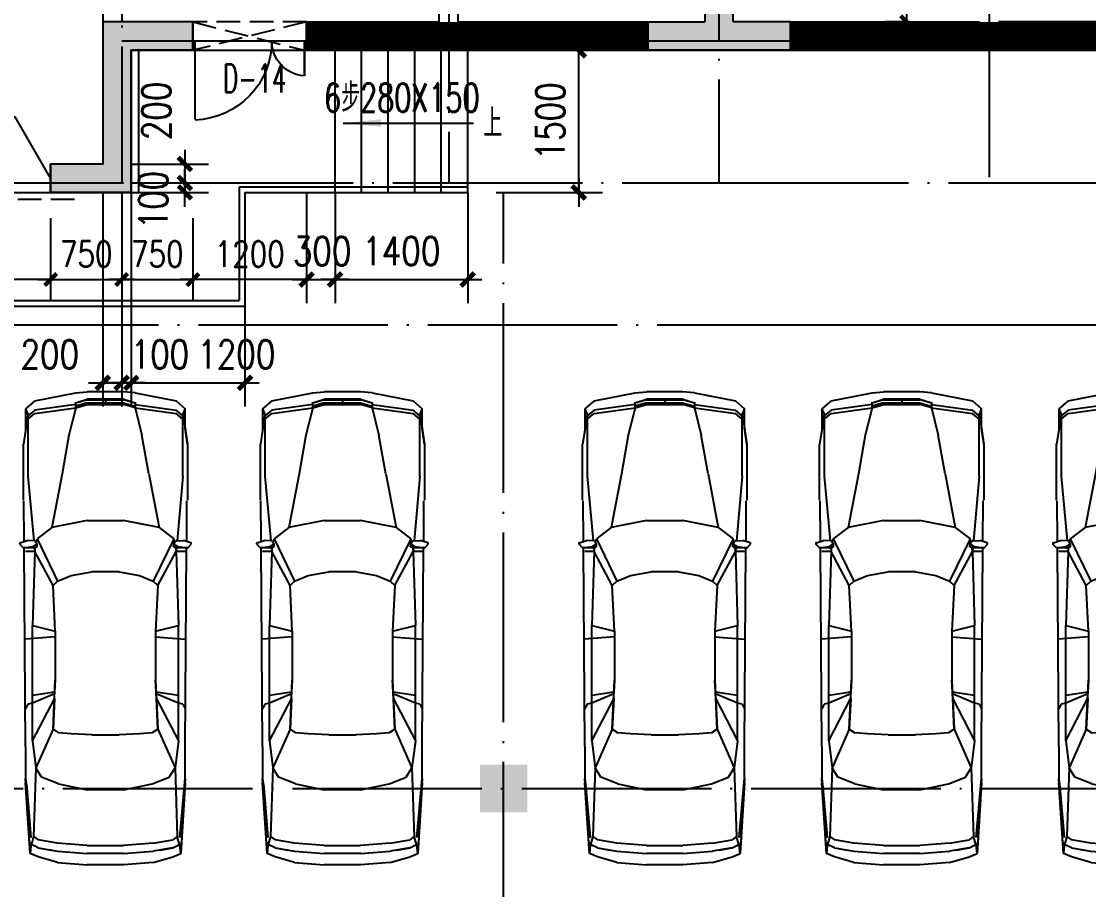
# Model space of a CAD drawing. Extents: x 634182 to 802382, y -1101880 to -864080.
# Drawn here: x 738375 to 749634, y -909933 to -900771 of the extents above; entities that cross this region are included whole.
import ezdxf
from ezdxf.enums import TextEntityAlignment as Align

# ---------------------------------------------------------------- set-up
doc = ezdxf.new("R2010")
doc.units = 0
doc.header["$LTSCALE"] = 1000
doc.header["$MEASUREMENT"] = 0
doc.linetypes.add('DASH', pattern=[0.35, 0.25, -0.1])
doc.linetypes.add('DOTE', pattern=[2.42, 2, -0.2, 0.02, -0.2])
doc.layers.get('0').update_dxf_attribs({"linetype": 'CONTINUOUS'})
doc.layers.get('DEFPOINTS').update_dxf_attribs({"linetype": 'CONTINUOUS'})
for name, color, linetype in [('210', 4, 'CONTINUOUS'), ('COLUMN', 7, 'CONTINUOUS'), ('DOTE', 1, 'DOTE'), ('LU', 4, 'CONTINUOUS'), ('MC', 4, 'CONTINUOUS'), ('PUB_DIM', 3, 'CONTINUOUS'), ('PUB_TEXT', 7, 'CONTINUOUS'), ('STAIR', 2, 'CONTINUOUS'), ('WALL', 191, 'CONTINUOUS'), ('WINDOW', 2, 'CONTINUOUS'), ('防火分區线', 2, 'CONTINUOUS')]:
    doc.layers.add(name, color=color, linetype=linetype)
doc.styles.add('_Z', font='romans', dxfattribs={"width": 0.7, "bigfont": 'Z'})
doc.styles.add('DIM_FONT', font='simplex.shx', dxfattribs={"width": 0.8})
doc.styles.add('Z', font='romans', dxfattribs={"width": 0.8, "bigfont": 'z'})
doc.dimstyles.new('DIMN', dxfattribs={"dimtxt": 300, "dimasz": 1, "dimexe": 250, "dimexo": 300, "dimgap": 150, "dimtad": 1, "dimdec": 0, "dimzin": 0, "dimdsep": 46, "dimtxsty": 'DIM_FONT', "dimblk": '_DIMX', "dimblk1": '_DIMX', "dimblk2": '_DIMX', "dimcen": 2.5, "dimclrt": 7, "dimadec": 0, "dimazin": 0, "dimtfac": 1, "dimtdec": 0, "dimtix": 1, "dimtmove": 2, "dimatfit": 3, "dimldrblk": '_DIMX', "dimfxl": 0, "dimtolj": 1, "dimtzin": 0, "dimarcsym": 0})
doc.dimstyles.new('DIMN90', dxfattribs={"dimscale": 0.9, "dimtxt": 300, "dimasz": 1, "dimexe": 250, "dimexo": 300, "dimgap": 150, "dimtad": 1, "dimdec": 0, "dimdsep": 46, "dimtxsty": 'DIM_FONT', "dimblk": '_DIMX', "dimcen": 2.5, "dimclrt": 7, "dimadec": 0, "dimazin": 0, "dimtfac": 1, "dimtdec": 0, "dimtix": 1, "dimtmove": 2, "dimatfit": 3, "dimldrblk": '_DIMX', "dimfxl": 0, "dimtolj": 1, "dimarcsym": 0})

# ---------------------------------------------------------------- blocks, each defined once
blk = doc.blocks.new('_FZH')
blk.add_solid([(-0.5, -0.5), (0.5, -0.5), (-0.5, 0.5), (0.5, 0.5)])
blk = doc.blocks.new('M_F27')
for p, q in [((-2426, 736), (-2389, 824)), ((-2389, 824), (-1610, 874)), ((-2389, 824), (-1560, 874)), ((-2264, 812), (-2389, 824)), ((-1560, 874), (-2212, 815)), ((-1660, 862), (-2208, 815)), ((-1560, 874), (-1660, 862)), ((-1617, 869), (-1620, 866)), ((-1208, 874), (-1610, 874)), ((-1208, 874), (980, 889)), ((-743, 849), (-793, 874)), ((-730, 799), (-743, 849)), ((-2, 547), (-27, 877)), ((941, 773), (941, 874)), ((980, 902), (995, 790)), ((980, 790), (980, 898)), ((984, 905), (1020, 939)), ((1036, 935), (1062, 857)), ((1051, 889), (1497, 893)), ((1057, 776), (1062, 857)), ((1770, 849), (1058, 784)), ((1506, 899), (2121, 899)), ((2461, 849), (1770, 849)), ((2272, 876), (2121, 899)), ((2272, 876), (2272, 874)), ((2437, 851), (2272, 876)), ((2511, 874), (2287, 874)), ((2398, 849), (2461, 773)), ((2437, 850), (2433, 851)), ((2498, 773), (2436, 849)), ((2511, 874), (2450, 850)), ((2599, 773), (2511, 874)), ((-2489, 522), (-2426, 736)), ((-2326, 736), (-2364, 522)), ((-2326, 736), (-2351, 596)), ((-2326, 736), (-2288, 811)), ((-2200, 786), (-2288, 811)), ((-2276, 522), (-2238, 736)), ((-2200, 786), (-2238, 736)), ((-2208, 815), (-2211, 814)), ((-1446, 761), (-2200, 786)), ((-1547, 698), (-1446, 761)), ((-1145, 799), (-1446, 761)), ((-1019, 572), (-1446, 761)), ((-1145, 799), (-682, 557)), ((-1145, 799), (124, 799)), ((-630, 555), (-730, 799)), ((-642, 799), (-605, 554)), ((124, 799), (61, 547)), ((941, 773), (124, 799)), ((564, 572), (941, 773)), ((1079, 748), (614, 522)), ((983, 777), (941, 773)), ((941, 773), (987, 765)), ((995, 790), (980, 790)), ((980, 790), (992, 746)), ((992, 746), (1021, 747)), ((995, 790), (1022, 746)), ((1022, 748), (995, 790)), ((1021, 747), (1022, 748)), ((1053, 768), (1022, 746)), ((1036, 756), (1079, 748)), ((1204, 585), (1079, 748)), ((2461, 773), (2523, 321)), ((2561, 321), (2498, 773)), ((2599, 773), (2687, 321)), ((-2351, 594), (-2351, 596)), ((-1622, 510), (-1547, 698)), ((-2489, 522), (-2514, 196)), ((-2364, 522), (-2389, 196)), ((-2301, 196), (-2276, 522)), ((-1622, 510), (-1685, 196)), ((-1070, 371), (-1057, 510)), ((-1019, 572), (-1057, 510)), ((-680, 556), (-1019, 572)), ((-1019, 572), (-479, 547)), ((-680, 556), (-630, 555)), ((-605, 554), (-630, 555)), ((-479, 547), (-605, 554)), ((61, 547), (-479, 547)), ((61, 547), (564, 572)), ((564, 572), (614, 522)), ((614, 522), (677, 371)), ((1795, 472), (1204, 585)), ((1280, 196), (1204, 585)), ((2222, 397), (1795, 472)), ((-1082, 145), (-1070, 371)), ((677, 371), (714, 145)), ((2523, 321), (2222, 397)), ((2523, 321), (2586, 321)), ((2523, 321), (2561, 196)), ((2580, 196), (2542, 321)), ((2611, 196), (2574, 321)), ((2580, 321), (2618, 196)), ((2687, 321), (2699, 196)), ((-2514, -206), (-2514, 196)), ((-2389, -206), (-2389, 196)), ((-2301, 196), (-2301, -206)), ((-1685, -206), (-1685, 196)), ((-1082, 145), (-1082, -156)), ((714, -156), (714, 145)), ((1280, 196), (1280, -206)), ((2561, 196), (2561, -206)), ((2580, 196), (2580, -206)), ((2611, 196), (2611, -206)), ((2618, -206), (2618, 196)), ((2699, -206), (2699, 196)), ((2618, -6), (2561, -6)), ((-2489, -533), (-2514, -206)), ((-2389, -206), (-2364, -533)), ((-2276, -533), (-2301, -206)), ((-1685, -206), (-1622, -520)), ((-1070, -382), (-1082, -156)), ((714, -156), (677, -382)), ((1204, -596), (1280, -206)), ((2523, -332), (2561, -206)), ((2580, -206), (2542, -332)), ((2574, -332), (2611, -206)), ((2618, -206), (2580, -332)), ((2687, -332), (2699, -206)), ((2523, -332), (2222, -407)), ((2523, -332), (2461, -784)), ((2561, -332), (2498, -784)), ((2586, -332), (2523, -332)), ((2687, -332), (2599, -784)), ((-1057, -520), (-1070, -382)), ((677, -382), (614, -533)), ((1795, -483), (2222, -407)), ((-2489, -533), (-2426, -747)), ((-2326, -747), (-2364, -533)), ((-2276, -533), (-2238, -747)), ((-1622, -520), (-1547, -709)), ((-1019, -583), (-1446, -772)), ((-682, -568), (-1145, -809)), ((-1019, -583), (-1057, -520)), ((-479, -558), (-1019, -583)), ((-1019, -583), (-680, -567)), ((-730, -809), (-630, -566)), ((-680, -567), (-682, -568)), ((-680, -567), (-630, -566)), ((-605, -565), (-642, -809)), ((-630, -566), (-605, -565)), ((-605, -565), (-479, -558)), ((61, -558), (-479, -558)), ((-2, -558), (-27, -884)), ((61, -558), (124, -809)), ((564, -583), (61, -558)), ((614, -533), (564, -583)), ((564, -583), (941, -784)), ((1079, -759), (614, -533)), ((1795, -483), (1204, -596)), ((-2351, -607), (-2351, -605)), ((-2351, -607), (-2326, -747)), ((1204, -596), (1079, -759)), ((-2426, -747), (-2389, -835)), ((-2326, -747), (-2288, -822)), ((-2288, -822), (-2200, -797)), ((-2200, -797), (-2238, -747)), ((-1446, -772), (-2200, -797)), ((-1547, -709), (-1446, -772)), ((-1145, -809), (-1446, -772)), ((-1145, -809), (124, -809)), ((-743, -860), (-730, -809)), ((941, -784), (124, -809)), ((987, -776), (941, -784)), ((983, -788), (941, -784)), ((941, -885), (941, -784)), ((992, -757), (980, -800)), ((995, -800), (980, -800)), ((995, -800), (980, -913)), ((980, -909), (980, -800)), ((992, -757), (1021, -758)), ((995, -800), (1022, -757)), ((1022, -758), (995, -800)), ((1021, -758), (1022, -758)), ((1022, -757), (1053, -779)), ((1036, -767), (1079, -759)), ((1057, -787), (1062, -867)), ((1770, -860), (1058, -795)), ((2398, -860), (2461, -784)), ((2436, -860), (2498, -784)), ((2599, -784), (2511, -885)), ((-2389, -835), (-2264, -823)), ((-1560, -885), (-2389, -835)), ((-1610, -885), (-2389, -835)), ((-2212, -826), (-1560, -885)), ((-2208, -826), (-2211, -825)), ((-1660, -872), (-2208, -826)), ((-1560, -885), (-1660, -872)), ((-1621, -877), (-1617, -880)), ((-1610, -885), (-1208, -885)), ((-1208, -885), (980, -900)), ((-743, -860), (-793, -885)), ((984, -916), (1020, -950)), ((1036, -946), (1062, -867)), ((1051, -901), (1497, -904)), ((2121, -910), (1506, -910)), ((1770, -860), (2461, -860)), ((2121, -910), (2272, -887)), ((2270, -887), (2121, -910)), ((2437, -861), (2272, -887)), ((2272, -885), (2272, -887)), ((2285, -885), (2511, -885)), ((2437, -861), (2436, -860)), ((2450, -861), (2511, -885))]:
    blk.add_line(p, q)
for centre, start, end in [((1027, 932), 18.1573, 132.965), ((990, 898), 132.965, 179.7454), ((1047, 776), 305.1542, 356.8636), ((1047, -787), 3.1798, 54.8458), ((990, -909), 180.2546, 227.035), ((1027, -942), 227.035, 341.8427)]:
    blk.add_arc(centre, 10, start, end)
at = {"width": 0.8, "flags": 9}
for tag in ['XSIZE', 'YSIZE']:
    blk.add_attdef(tag, (0, 0), '', height=0.5, dxfattribs=at)
blk = doc.blocks.new('_DIMX')
blk.add_line((-150, 0), (150, 0))
at = {"const_width": 50}
blk.add_lwpolyline([(-70, -70), (70, 70)], dxfattribs=at)
blk = doc.blocks.new('*D683')
at = {"color": 0, "linetype": 'ByBlock'}
for p, q in [((740184, -902847), (740184, -903721)), ((741384, -902847), (741384, -903721)), ((741383, -903496), (740185, -903496))]:
    blk.add_line(p, q, dxfattribs=at)
at = {"layer": 'DEFPOINTS', "color": 0, "linetype": 'ByBlock'}
for p in [(740184, -902577), (741384, -902577), (740184, -903496)]:
    blk.add_point(p, dxfattribs=at)
at = {"color": 0, "linetype": 'ByBlock', "xscale": 0.9, "yscale": 0.9, "zscale": 0.9, "rotation": 180}
blk.add_blockref('_DIMX', (740184, -903496), dxfattribs=at)
at = {"color": 0, "linetype": 'ByBlock', "xscale": 0.9, "yscale": 0.9, "zscale": 0.9}
blk.add_blockref('_DIMX', (741384, -903496), dxfattribs=at)
at = {"color": 7, "linetype": 'ByBlock', "insert": (740784, -903226), "char_height": 270, "attachment_point": 5, "style": 'DIM_FONT'}
blk.add_mtext('\\A1;1200', dxfattribs=at)
blk = doc.blocks.new('*D727')
at = {"color": 0, "linetype": 'ByBlock'}
for p, q in [((739434, -902577), (739434, -904836)), ((739534, -902577), (739534, -904836)), ((739433, -904586), (739432, -904586)), ((739434, -904586), (739534, -904586)), ((739434, -904586), (739534, -904586)), ((739535, -904586), (739536, -904586))]:
    blk.add_line(p, q, dxfattribs=at)
at = {"layer": 'DEFPOINTS', "color": 0, "linetype": 'ByBlock'}
for p in [(739434, -902277), (739534, -902277), (739534, -904586)]:
    blk.add_point(p, dxfattribs=at)
at = {"color": 0, "linetype": 'ByBlock'}
blk.add_blockref('_DIMX', (739434, -904586), dxfattribs=at)
at = {"color": 0, "linetype": 'ByBlock', "rotation": 180}
blk.add_blockref('_DIMX', (739534, -904586), dxfattribs=at)
at = {"color": 7, "linetype": 'ByBlock', "insert": (739837, -904286), "char_height": 300, "attachment_point": 5, "style": 'DIM_FONT'}
blk.add_mtext('\\A1;100', dxfattribs=at)
blk = doc.blocks.new('*D728')
at = {"color": 0, "linetype": 'ByBlock'}
for p, q in [((739234, -902577), (739234, -904836)), ((739434, -902577), (739434, -904836)), ((739233, -904586), (739232, -904586)), ((739234, -904586), (739434, -904586)), ((739234, -904586), (739434, -904586)), ((739435, -904586), (739436, -904586))]:
    blk.add_line(p, q, dxfattribs=at)
at = {"layer": 'DEFPOINTS', "color": 0, "linetype": 'ByBlock'}
for p in [(739234, -902277), (739434, -902277), (739434, -904586)]:
    blk.add_point(p, dxfattribs=at)
at = {"color": 0, "linetype": 'ByBlock'}
blk.add_blockref('_DIMX', (739234, -904586), dxfattribs=at)
at = {"color": 0, "linetype": 'ByBlock', "rotation": 180}
blk.add_blockref('_DIMX', (739434, -904586), dxfattribs=at)
at = {"color": 7, "linetype": 'ByBlock', "insert": (738674, -904286), "char_height": 300, "attachment_point": 5, "style": 'DIM_FONT'}
blk.add_mtext('\\A1;200', dxfattribs=at)
blk = doc.blocks.new('*D729')
at = {"color": 0, "linetype": 'ByBlock'}
for p, q in [((739534, -902477), (740350, -902477)), ((740100, -902476), (740100, -902475)), ((740100, -902477), (740100, -902577)), ((740100, -902477), (740100, -902577)), ((739534, -902577), (740350, -902577)), ((740100, -902578), (740100, -902579))]:
    blk.add_line(p, q, dxfattribs=at)
at = {"layer": 'DEFPOINTS', "color": 0, "linetype": 'ByBlock'}
for p in [(739234, -902477), (739234, -902577), (740100, -902577)]:
    blk.add_point(p, dxfattribs=at)
at = {"color": 0, "linetype": 'ByBlock'}
for p, rotation in [((740100, -902477), 270), ((740100, -902577), 90)]:
    blk.add_blockref('_DIMX', p, dxfattribs=dict(at, rotation=rotation))
at = {"color": 7, "linetype": 'ByBlock', "insert": (739766, -902657), "char_height": 300, "attachment_point": 5, "rotation": 90, "style": 'DIM_FONT'}
blk.add_mtext('\\A1;100', dxfattribs=at)
blk = doc.blocks.new('*D730')
at = {"color": 0, "linetype": 'ByBlock'}
for p, q in [((739534, -902277), (740350, -902277)), ((740100, -902276), (740100, -902275)), ((740100, -902277), (740100, -902477)), ((740100, -902277), (740100, -902477)), ((739534, -902477), (740350, -902477)), ((740100, -902478), (740100, -902479))]:
    blk.add_line(p, q, dxfattribs=at)
at = {"layer": 'DEFPOINTS', "color": 0, "linetype": 'ByBlock'}
for p in [(739234, -902277), (739234, -902477), (740100, -902477)]:
    blk.add_point(p, dxfattribs=at)
at = {"color": 0, "linetype": 'ByBlock'}
for p, rotation in [((740100, -902277), 270), ((740100, -902477), 90)]:
    blk.add_blockref('_DIMX', p, dxfattribs=dict(at, rotation=rotation))
at = {"color": 7, "linetype": 'ByBlock', "insert": (739800, -901716), "char_height": 300, "attachment_point": 5, "rotation": 90, "style": 'DIM_FONT'}
blk.add_mtext('\\A1;200', dxfattribs=at)
blk = doc.blocks.new('*D731')
at = {"color": 0, "linetype": 'ByBlock'}
for p, q in [((739434, -902847), (739434, -903721)), ((740184, -902847), (740184, -903721)), ((739433, -903496), (739432, -903496)), ((739434, -903496), (740184, -903496)), ((740185, -903496), (740186, -903496))]:
    blk.add_line(p, q, dxfattribs=at)
at = {"layer": 'DEFPOINTS', "color": 0, "linetype": 'ByBlock'}
for p in [(739434, -902577), (740184, -902577), (740184, -903496)]:
    blk.add_point(p, dxfattribs=at)
at = {"color": 0, "linetype": 'ByBlock', "xscale": 0.9, "yscale": 0.9, "zscale": 0.9}
blk.add_blockref('_DIMX', (739434, -903496), dxfattribs=at)
at = {"color": 0, "linetype": 'ByBlock', "xscale": 0.9, "yscale": 0.9, "zscale": 0.9, "rotation": 180}
blk.add_blockref('_DIMX', (740184, -903496), dxfattribs=at)
at = {"color": 7, "linetype": 'ByBlock', "insert": (739809, -903226), "char_height": 270, "attachment_point": 5, "style": 'DIM_FONT'}
blk.add_mtext('\\A1;750', dxfattribs=at)
blk = doc.blocks.new('_A2AKO')
at = {"const_width": 0.02}
for points in [[(-0.481, -0.0014), (-0.481, -0.3084)], [(0.481, 0.0014), (0.481, -0.6906)]]:
    blk.add_lwpolyline(points, dxfattribs=at)
for centre, radius, start, end in [((-0.5008, -0.0026), 0.3067, 274.24917, 0.21013), ((0.5046, 0.0019), 0.6987, 180.27623, 268.06031)]:
    blk.add_arc(centre, radius, start, end)
blk = doc.blocks.new('*D732')
at = {"color": 0, "linetype": 'ByBlock'}
for p, q in [((737184, -902847), (737184, -903721)), ((738684, -902847), (738684, -903721)), ((738683, -903496), (737185, -903496))]:
    blk.add_line(p, q, dxfattribs=at)
at = {"layer": 'DEFPOINTS', "color": 0, "linetype": 'ByBlock'}
for p in [(737184, -902577), (738684, -902577), (737184, -903496)]:
    blk.add_point(p, dxfattribs=at)
at = {"color": 0, "linetype": 'ByBlock', "xscale": 0.9, "yscale": 0.9, "zscale": 0.9, "rotation": 180}
blk.add_blockref('_DIMX', (737184, -903496), dxfattribs=at)
at = {"color": 0, "linetype": 'ByBlock', "xscale": 0.9, "yscale": 0.9, "zscale": 0.9}
blk.add_blockref('_DIMX', (738684, -903496), dxfattribs=at)
at = {"color": 7, "linetype": 'ByBlock', "insert": (737934, -903226), "char_height": 270, "attachment_point": 5, "style": 'DIM_FONT'}
blk.add_mtext('\\A1;1500', dxfattribs=at)
blk = doc.blocks.new('M_A0GGR')
for p, q in [((-0.5, 0), (-0.25, -0.433)), ((0.5, 0), (0.25, -0.433))]:
    blk.add_line(p, q)
for centre, start, end in [((-0.5, 0), 300, 0), ((0.5, 0), 180, 240)]:
    blk.add_arc(centre, 0.5, start, end)
blk = doc.blocks.new('*D733')
at = {"color": 0, "linetype": 'ByBlock'}
for p, q in [((738684, -902847), (738684, -903721)), ((739434, -902847), (739434, -903721)), ((738683, -903496), (738682, -903496)), ((738684, -903496), (739434, -903496)), ((739435, -903496), (739436, -903496))]:
    blk.add_line(p, q, dxfattribs=at)
at = {"layer": 'DEFPOINTS', "color": 0, "linetype": 'ByBlock'}
for p in [(738684, -902577), (739434, -902577), (739434, -903496)]:
    blk.add_point(p, dxfattribs=at)
at = {"color": 0, "linetype": 'ByBlock', "xscale": 0.9, "yscale": 0.9, "zscale": 0.9}
blk.add_blockref('_DIMX', (738684, -903496), dxfattribs=at)
at = {"color": 0, "linetype": 'ByBlock', "xscale": 0.9, "yscale": 0.9, "zscale": 0.9, "rotation": 180}
blk.add_blockref('_DIMX', (739434, -903496), dxfattribs=at)
at = {"color": 7, "linetype": 'ByBlock', "insert": (739059, -903226), "char_height": 270, "attachment_point": 5, "style": 'DIM_FONT'}
blk.add_mtext('\\A1;750', dxfattribs=at)
blk = doc.blocks.new('*D784')
at = {"color": 0, "linetype": 'ByBlock'}
for p, q in [((747750, -898757), (747489, -898757)), ((747714, -898758), (747714, -900776)), ((747750, -900777), (747489, -900777))]:
    blk.add_line(p, q, dxfattribs=at)
at = {"layer": 'DEFPOINTS', "color": 0, "linetype": 'ByBlock'}
for p in [(748020, -898757), (747714, -900777), (748020, -900777)]:
    blk.add_point(p, dxfattribs=at)
at = {"color": 0, "linetype": 'ByBlock', "xscale": 0.9, "yscale": 0.9, "zscale": 0.9}
for p, rotation in [((747714, -898757), 90), ((747714, -900777), 270)]:
    blk.add_blockref('_DIMX', p, dxfattribs=dict(at, rotation=rotation))
at = {"color": 7, "linetype": 'ByBlock', "insert": (747444, -899767), "char_height": 270, "attachment_point": 5, "rotation": 90, "style": 'DIM_FONT'}
blk.add_mtext('\\A1;2020', dxfattribs=at)
blk = doc.blocks.new('*D1704')
at = {"color": 0, "linetype": 'ByBlock'}
for p, q in [((741384, -902580), (741384, -903746)), ((741684, -902580), (741684, -903746)), ((741383, -903496), (741382, -903496)), ((741384, -903496), (741684, -903496)), ((741384, -903496), (741684, -903496)), ((741685, -903496), (741686, -903496))]:
    blk.add_line(p, q, dxfattribs=at)
at = {"layer": 'DEFPOINTS', "color": 0, "linetype": 'ByBlock'}
for p in [(741384, -902280), (741684, -902280), (741684, -903496)]:
    blk.add_point(p, dxfattribs=at)
at = {"color": 0, "linetype": 'ByBlock'}
blk.add_blockref('_DIMX', (741384, -903496), dxfattribs=at)
at = {"color": 0, "linetype": 'ByBlock', "rotation": 180}
blk.add_blockref('_DIMX', (741684, -903496), dxfattribs=at)
at = {"color": 7, "linetype": 'ByBlock', "insert": (741548, -903196), "char_height": 300, "attachment_point": 5, "style": 'DIM_FONT'}
blk.add_mtext('\\A1;300', dxfattribs=at)
blk = doc.blocks.new('_ARROW')
blk.add_solid([(0, 0), (-1, 0.1), (-1, -0.1)])

msp = doc.modelspace()

# ---------------------------------------------------------------- hatches: boundary and pattern name
at = {"layer": '210'}
h = msp.add_hatch(color=256, dxfattribs=at)
h.paths.add_polyline_path([(745734.156, -900076.757), (745634.156, -900076.757), (745634.156, -900076.659), (745584.157, -900076.659), (745584.157, -900776.659), (744984.157, -900776.659), (744984.157, -900976.757), (745734.156, -900976.757)])
h.paths.add_polyline_path([(745734.156, -900976.757), (744984.157, -900976.757), (744984.156, -901076.757), (745734.156, -901076.757)])
h = msp.add_hatch(color=256, dxfattribs=at)
h.paths.add_polyline_path([(745734.156, -900076.757), (745834.156, -900076.757), (745834.156, -900076.659), (745884.154, -900076.659), (745884.154, -900776.659), (746484.154, -900776.659), (746484.155, -900976.757), (745734.156, -900976.757)])
h.paths.add_polyline_path([(746484.155, -900976.757), (746484.155, -901076.757), (745734.156, -901076.757), (745734.156, -900976.757)])
h = msp.add_hatch(color=256, dxfattribs=at)
h.paths.add_polyline_path([(739434.156, -900976.757), (739434.156, -900776.659), (740184.254, -900776.659), (740184.254, -900976.757)])
h.paths.add_polyline_path([(739434.156, -902476.757), (738684.254, -902476.757), (738684.254, -902276.659), (739234.254, -902276.659), (739234.254, -900776.659), (739434.156, -900776.659)])
h.paths.add_polyline_path([(739434.156, -900976.757), (740184.254, -900976.757), (740184.254, -901076.659), (739534.156, -901076.659), (739534.156, -902476.757), (739434.156, -902476.757)])
h.paths.add_polyline_path([(739434.156, -902476.757), (739434.156, -902576.659), (738684.254, -902576.659), (738684.254, -902476.757)])
h.paths.add_polyline_path([(739434.156, -902576.659), (739434.156, -902476.757), (739534.156, -902476.757), (739534.156, -902576.659)])

# ---------------------------------------------------------------- linework, layer by layer
at = {"layer": 'DOTE'}
for p, q in [((745734.156, -884445.605), (745734.156, -902476.757)), ((739434.156, -893776.757), (739434.156, -902476.757)), ((742884.156, -894676.757), (742884.156, -902476.757)), ((748584.156, -895576.757), (748584.156, -902476.757)), ((739434.156, -900976.757), (745734.156, -900976.757)), ((745734.156, -900976.757), (751884.156, -900976.757)), ((722934.156, -902476.757), (745734.156, -902476.757)), ((745734.156, -902476.757), (768116.546, -902476.757)), ((743462.048, -992866.093), (743462.048, -902577.649)), ((766442.048, -903976.757), (722934.156, -903976.757)), ((768062.048, -903976.757), (745734.156, -903976.757)), ((668633.996, -908866.093), (773621.778, -908866.093))]:
    msp.add_line(p, q, dxfattribs=at)
at = {"layer": 'MC', "linetype": 'DASH'}
for p, q in [((741384.156, -900776.757), (740184.058, -901076.855)), ((741384.156, -900776.757), (740184.058, -900776.855)), ((740184.058, -900776.855), (741361.315, -901076.757)), ((740184.154, -901076.757), (741384.156, -901076.757))]:
    msp.add_line(p, q, dxfattribs=at)
at = {"layer": 'PUB_DIM'}
msp.add_lwpolyline([(741768.543, -901844.944), (743146.433, -901844.944)], dxfattribs=at)
at = {"layer": 'STAIR'}
for p, q in [((741684.156, -902576.757), (741684.156, -901076.757)), ((741964.156, -902576.757), (741964.156, -901076.757)), ((742244.156, -902576.757), (742244.156, -901076.757)), ((742524.156, -902576.757), (742524.156, -901076.757)), ((742804.156, -902576.757), (742804.156, -901076.757)), ((743084.156, -902576.757), (743084.156, -901076.757)), ((740674.156, -902516.757), (740674.156, -903716.757)), ((740674.156, -902516.757), (743084.156, -902516.757)), ((740734.156, -902576.757), (743084.156, -902576.757)), ((740734.156, -902576.757), (740734.156, -903776.757)), ((737124.156, -903776.757), (740734.156, -903776.757)), ((737184.156, -903716.757), (740674.156, -903716.757))]:
    msp.add_line(p, q, dxfattribs=at)
at = {"layer": 'WALL'}
for p, q in [((739234.156, -893876.757), (739234.156, -900776.757)), ((739434.156, -894776.757), (739434.156, -900776.757)), ((742784.156, -900776.757), (742784.156, -894776.757)), ((742984.156, -900776.757), (742984.156, -895676.757)), ((745584.156, -900076.757), (745584.156, -900776.757)), ((745884.156, -900776.757), (745884.156, -900076.757)), ((740184.058, -900776.855), (740184.058, -901076.855)), ((740184.154, -900776.757), (740184.156, -900776.757)), ((740184.156, -900776.757), (740184.154, -900776.757)), ((740184.154, -900776.757), (740184.154, -901076.757)), ((740184.156, -901076.757), (740184.156, -900776.757)), ((741384.156, -900776.757), (742784.156, -900776.757)), ((741384.156, -901076.757), (741384.156, -900776.757)), ((742984.156, -900776.757), (744984.156, -900776.757)), ((744984.156, -900776.757), (745584.156, -900776.757)), ((744984.156, -900776.757), (744984.156, -901076.757)), ((746484.156, -900776.757), (745884.156, -900776.757)), ((746484.156, -900776.757), (748484.156, -900776.757)), ((746484.156, -900776.757), (746484.156, -901076.757)), ((749634.156, -900776.757), (748684.156, -900776.757)), ((751134.156, -900776.757), (749634.156, -900776.757)), ((739534.156, -901076.757), (739534.156, -902576.757)), ((739534.156, -901076.757), (739534.156, -902576.757)), ((740184.156, -901076.757), (739534.156, -901076.757)), ((739534.156, -901076.757), (740184.154, -901076.757)), ((745834.156, -901076.757), (741384.156, -901076.757)), ((744984.156, -901076.757), (745834.156, -901076.757)), ((746484.156, -901076.757), (745634.156, -901076.757)), ((746484.156, -901076.757), (745634.156, -901076.757)), ((749634.156, -901076.757), (746484.156, -901076.757)), ((738684.057, -902276.855), (738684.057, -902576.855)), ((738684.057, -902576.855), (738684.057, -902276.855)), ((738684.156, -902276.757), (738684.156, -902276.757)), ((738684.156, -902276.757), (738684.156, -902576.757)), ((739534.057, -902576.855), (738684.057, -902576.855)), ((739534.057, -902576.855), (738684.057, -902576.855)), ((739534.156, -902576.757), (738684.156, -902576.757)), ((739534.156, -902576.757), (738684.156, -902576.757))]:
    msp.add_line(p, q, dxfattribs=at)
at = {"layer": 'WALL', "linetype": 'DASH'}
msp.add_line((736936.546, -902646.642), (738947.933, -902646.642), dxfattribs=at)
at = {"layer": 'WALL'}
msp.add_lwpolyline([(740184.156, -900776.757), (739234.156, -900776.757), (739234.156, -902276.757), (738684.156, -902276.757), (738684.156, -902576.757), (739534.156, -902576.757), (739534.156, -901076.757), (740184.156, -901076.757)], close=True, dxfattribs=at)
at = {"layer": 'WALL', "const_width": 300}
for points in [[(744984.156, -900926.757), (741384.156, -900926.757)], [(751134.156, -900926.757), (746484.156, -900926.757)]]:
    msp.add_lwpolyline(points, dxfattribs=at)
at = {"layer": 'WINDOW'}
msp.add_line((737184.156, -902576.757), (738684.156, -902576.757), dxfattribs=at)
at = {"layer": '防火分區线'}
msp.add_lwpolyline([(735212.048, -954916.093), (735213.209, -902576.757), (735212.048, -902576.757), (739615.648, -902576.855), (739615.648, -901076.757), (751784.156, -901076.757), (751784.156, -904126.757), (754884.156, -904126.757), (754884.156, -902576.757), (773363.472, -902576.757), (773839.219, -916771.696), (775338.011, -916711.498), (775594.854, -923106.328), (774096.074, -923166.525), (774441.207, -931759.599), (775939.999, -931699.401), (776208.881, -938393.976), (774710.078, -938454.174)], dxfattribs=at)

# ---------------------------------------------------------------- block references
at = {"layer": 'COLUMN', "xscale": 500, "yscale": 500, "zscale": 500}
msp.add_blockref('_FZH', (743462.048, -908866.093), dxfattribs=at)
at = {"layer": 'LU', "xscale": 0.95745, "yscale": 0.95745, "zscale": 0.95745, "rotation": 90.00000000000001}
for p in [(739256.834, -907265.157), (741756.834, -907265.157), (745156.834, -907265.157), (747656.834, -907265.157), (750156.834, -907265.157)]:
    msp.add_blockref('M_F27', p, dxfattribs=at)
at = {"layer": 'PUB_DIM', "xscale": -400, "yscale": 400, "zscale": 400}
msp.add_blockref('_ARROW', (741768.543, -901844.944), dxfattribs=at)
at = {"layer": 'WINDOW'}
for name, p, xscale, yscale, zscale in [('_A2AKO', (740784.156, -900976.757), -1200, 1200, 1200), ('M_A0GGR', (737934.156, -902426.757), -1500, -1500, 1500)]:
    msp.add_blockref(name, p, dxfattribs=dict(at, xscale=xscale, yscale=yscale, zscale=zscale))

# ---------------------------------------------------------------- texts
at = {"layer": 'MC', "linetype": 'Continuous', "style": '_Z', "width": 0.6}
msp.add_text('D-14', height=300, dxfattribs=at).set_placement((741171.457, -901372.091), align=Align.MIDDLE_RIGHT)
at = {"layer": 'PUB_TEXT', "style": 'Z', "width": 0.7}
for s, p in [('6步280X150', (743208.754, -901576.512)), ('上', (743448.496, -901845.405))]:
    msp.add_text(s, height=300, rotation=360, dxfattribs=at).set_placement(p, align=Align.MIDDLE_RIGHT)

# ---------------------------------------------------------------- dimensions: what is measured, and where the dimension line sits
at = {"layer": 'PUB_DIM', "linetype": 'Continuous'}
for p1, p2, distance, picture, middle in [((748020.459, -898756.757), (748020.459, -900776.757), -306.316, '*D784', (747444.143, -899766.757)), ((738684.017, -902576.757), (737184.156, -902576.757), 918.913, '*D732', (737934.086, -903225.67)), ((738684.196, -902576.855), (739434.156, -902576.855), -918.825, '*D733', (739059.176, -903225.68)), ((739434.156, -902576.855), (740184.058, -902576.855), -918.825, '*D731', (739809.107, -903225.68)), ((741384.156, -902576.757), (740184.058, -902576.757), 918.913, '*D683', (740784.107, -903225.67))]:
    dim = msp.add_aligned_dim(p1=p1, p2=p2, distance=distance, dimstyle='DIMN90', dxfattribs=at)
    dim.commit()
    dim.dimension.update_dxf_attribs({"geometry": picture, "text_midpoint": middle})
at = {"layer": 'PUB_DIM'}
for p1, p2, distance in [((743084.156, -902576.752), (743084.156, -901076.752), -1171.376), ((741684.16, -902280.455), (743084.16, -902280.455), -1215.215)]:
    msp.add_aligned_dim(p1=p1, p2=p2, distance=distance, dimstyle='DIMN', dxfattribs=at).render()
at = {"layer": 'PUB_DIM', "linetype": 'Continuous'}
for base, p1, p2, angle, picture, middle in [((740100.115, -902476.757), (739234.156, -902276.757), (739234.156, -902476.757), 270, '*D730', (739800.115, -901716.186)), ((739434.156, -904586.129), (739234.156, -902276.757), (739434.156, -902276.757), 0, '*D728', (738673.584, -904286.129)), ((739534.156, -904586.129), (739434.156, -902276.757), (739534.156, -902276.757), 0, '*D727', (739836.933, -904286.129)), ((740100.115, -902576.855), (739234.156, -902476.757), (739234.156, -902576.855), 270, '*D729', (739765.648, -902657.03))]:
    dim = msp.add_linear_dim(base=base, p1=p1, p2=p2, angle=angle, dimstyle='DIMN', dxfattribs=at)
    dim.commit()
    dim.dimension.update_dxf_attribs({"geometry": picture, "text_midpoint": middle, "dimtype": 129})
at = {"layer": 'PUB_DIM'}
dim = msp.add_linear_dim(base=(741684.16, -903495.67), p1=(741384.16, -902280.455), p2=(741684.16, -902280.455), angle=0, dimstyle='DIMN', dxfattribs=at)
dim.commit()
dim.dimension.update_dxf_attribs({"geometry": '*D1704', "text_midpoint": (741547.865, -903195.67), "dimtype": 129})
msp.add_linear_dim(base=(740734.151, -904585.684), p1=(739534.151, -902860.935), p2=(740734.151, -902860.935), angle=0, location=(740642.77, -904285.684), dimstyle='DIMN', dxfattribs=at).render()

doc.saveas('drawing.dxf')
